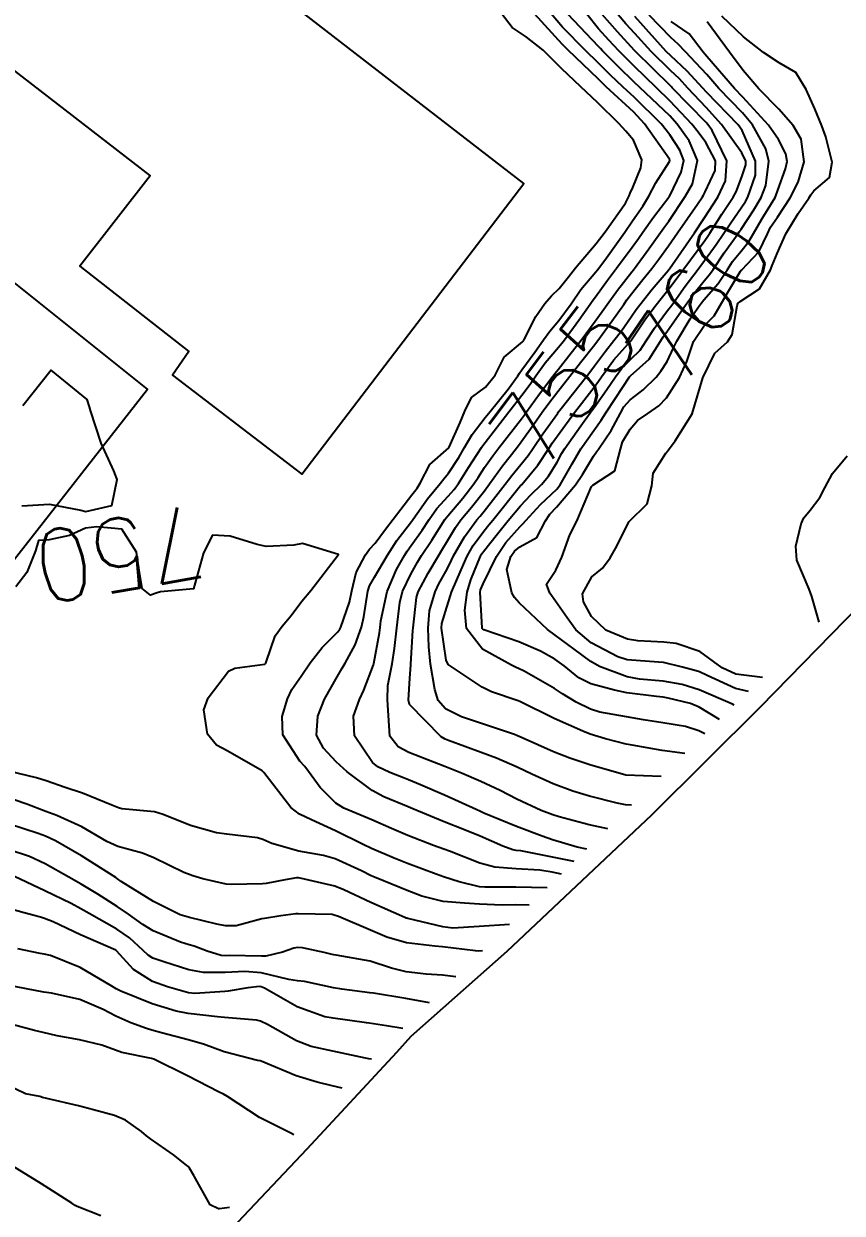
# Model space of a CAD drawing. Header units: metres. Extents: x 307586 to 320046, y 7427249 to 7434250.
# Drawn here: x 315518.9 to 315564.1, y 7432163.5 to 7432229.3 of the extents above; entities that cross this region are included whole.
import ezdxf
from ezdxf.enums import TextEntityAlignment as Align

# ---------------------------------------------------------------- set-up
doc = ezdxf.new("R2010")
doc.units = ezdxf.units.M
doc.header["$MEASUREMENT"] = 0
for name, color, linetype in [('Area', 45, 'Continuous'), ('Cotas', 45, 'Continuous'), ('Curvas de Nivel 1m', 11, 'Continuous'), ('Curvas de Nivel 5m', 15, 'Continuous'), ('Edificações', 30, 'Continuous')]:
    doc.layers.add(name, color=color, linetype=linetype)
doc.styles.add('Style-STANDARD', font='STANDARD.shx')

msp = doc.modelspace()

# ---------------------------------------------------------------- linework, layer by layer
at = {"layer": 'Area'}
msp.add_polyline3d([(315572.084, 7432204.295, 769.413), (315559.605, 7432191.515, 762.672), (315553.598, 7432185.538, 765.842), (315545.597, 7432178.003, 768.071), (315540.298, 7432173.299, 756.292), (315539.515, 7432172.43, 755.854), (315534.553, 7432167.086, 742.573), (315529.141, 7432161.352, 740.003)], dxfattribs=at)
at = {"layer": 'Curvas de Nivel 1m', "flags": 128}
for points, elevation in [([(315548.613, 7432182.28), (315548.109, 7432182.382), (315547.416, 7432182.491), (315546.11, 7432182.561), (315544.945, 7432182.661), (315544.113, 7432182.888), (315542.43, 7432183.546), (315542.121, 7432183.662), (315541.554, 7432183.866), (315540.131, 7432184.417), (315539.228, 7432184.802), (315538.143, 7432185.276), (315536.605, 7432185.925), (315536.156, 7432186.191), (315535.284, 7432187.063), (315534.654, 7432187.953), (315534.445, 7432188.226), (315534.178, 7432188.518), (315533.238, 7432189.97), (315533.185, 7432190.993), (315533.495, 7432191.967), (315533.726, 7432192.467), (315534.235, 7432193.208), (315534.739, 7432193.953), (315535.397, 7432194.802), (315536.269, 7432195.669), (315536.383, 7432195.818), (315536.43, 7432195.928), (315536.918, 7432197.292), (315537.039, 7432197.923), (315537.285, 7432198.938), (315537.793, 7432199.915), (315538.011, 7432200.22), (315538.323, 7432200.553), (315538.907, 7432201.329), (315539.32, 7432201.895), (315540.356, 7432203.225), (315540.644, 7432203.594), (315540.806, 7432203.876), (315541.34, 7432204.909), (315542.392, 7432205.822), (315542.409, 7432205.843), (315542.42, 7432205.86), (315543.026, 7432207.235), (315543.287, 7432207.851), (315543.658, 7432208.61), (315544.426, 7432209.173), (315544.952, 7432209.832), (315545.446, 7432210.827), (315546.461, 7432211.684), (315546.524, 7432211.747), (315546.561, 7432211.809), (315547.199, 7432213.079), (315547.707, 7432213.798), (315548.063, 7432214.221), (315548.496, 7432214.637), (315549.006, 7432215.282), (315549.386, 7432215.777), (315550.526, 7432217.108), (315551.028, 7432217.763), (315552.148, 7432219.345), (315552.35, 7432219.743), (315552.403, 7432219.894), (315552.56, 7432220.205), (315553.008, 7432221.304), (315553.06, 7432221.735), (315552.594, 7432222.821), (315552.177, 7432223.325), (315551.794, 7432223.752), (315550.62, 7432224.887), (315549.671, 7432225.78), (315548.643, 7432226.772), (315547.603, 7432227.801), (315546.66, 7432228.537), (315545.892, 7432229.049), (315545.279, 7432229.831)], 751), ([(315549.313, 7432182.97), (315548.117, 7432183.205), (315546.369, 7432183.558), (315546.121, 7432183.586), (315545.923, 7432183.615), (315545.386, 7432183.821), (315544.131, 7432184.369), (315543.26, 7432184.725), (315542.143, 7432185.168), (315540.414, 7432185.877), (315540.154, 7432185.986), (315538.812, 7432186.553), (315538.163, 7432186.895), (315536.774, 7432187.924), (315536.178, 7432188.485), (315535.484, 7432189.239), (315535.095, 7432189.946), (315535.157, 7432190.998), (315535.528, 7432191.94), (315536.235, 7432193.178), (315536.513, 7432193.654), (315536.679, 7432193.926), (315537.234, 7432194.944), (315537.582, 7432195.917), (315537.711, 7432196.484), (315537.932, 7432197.914), (315538.012, 7432198.197), (315538.301, 7432198.688), (315539.017, 7432199.899), (315539.518, 7432200.699), (315540.341, 7432201.752), (315540.396, 7432201.825), (315540.43, 7432201.879), (315541.221, 7432203.004), (315541.922, 7432203.864), (315542.121, 7432204.108), (315542.372, 7432204.436), (315542.953, 7432205.286), (315543.267, 7432205.851), (315543.678, 7432206.57), (315544.41, 7432207.51), (315544.688, 7432207.836), (315545.673, 7432209.069), (315546.215, 7432209.813), (315546.303, 7432209.943), (315546.438, 7432210.132), (315547.143, 7432211.112), (315547.631, 7432211.798), (315547.982, 7432212.281), (315548.474, 7432212.856), (315549.157, 7432213.78), (315549.693, 7432214.574), (315550.51, 7432215.548), (315550.608, 7432215.662), (315550.675, 7432215.758), (315551.097, 7432216.332), (315552.108, 7432217.746), (315552.539, 7432218.363), (315553.11, 7432219.171), (315553.451, 7432219.731), (315553.833, 7432220.458), (315554.582, 7432221.651), (315554.609, 7432221.694), (315554.612, 7432221.72), (315554.604, 7432221.741), (315554.583, 7432221.772), (315553.2, 7432223.734), (315552.612, 7432224.369), (315551.094, 7432225.763), (315550.857, 7432225.988), (315550.637, 7432226.203), (315548.992, 7432227.787), (315548.656, 7432228.122), (315547.123, 7432229.806)], 752), ([(315550.013, 7432183.65), (315549.478, 7432183.77), (315548.129, 7432184.172), (315547.556, 7432184.371), (315546.139, 7432184.909), (315544.335, 7432185.652), (315544.151, 7432185.729), (315543.901, 7432185.843), (315542.161, 7432186.643), (315540.824, 7432187.216), (315540.169, 7432187.491), (315539.891, 7432187.605), (315539.144, 7432187.895), (315538.475, 7432188.205), (315538.178, 7432188.436), (315537.19, 7432189.92), (315537.132, 7432190.998), (315537.467, 7432191.918), (315537.695, 7432192.448), (315538.242, 7432193.834), (315538.261, 7432193.91), (315538.56, 7432195.615), (315538.599, 7432195.905), (315538.638, 7432196.266), (315538.993, 7432197.899), (315539.514, 7432199.101), (315539.951, 7432199.885), (315540.09, 7432200.109), (315540.321, 7432200.423), (315540.927, 7432201.281), (315541.305, 7432201.87), (315541.739, 7432202.477), (315542.356, 7432203.151), (315542.69, 7432203.526), (315542.93, 7432203.854), (315543.492, 7432204.733), (315544.197, 7432205.842), (315544.274, 7432205.962), (315544.396, 7432206.127), (315545.717, 7432207.82), (315546.422, 7432208.737), (315546.881, 7432209.353), (315547.199, 7432209.802), (315547.721, 7432210.52), (315548.457, 7432211.381), (315548.642, 7432211.605), (315548.783, 7432211.785), (315549.581, 7432212.88), (315550.195, 7432213.764), (315550.316, 7432213.932), (315550.489, 7432214.171), (315551.163, 7432215.094), (315551.652, 7432215.749), (315552.525, 7432216.913), (315552.871, 7432217.395), (315553.11, 7432217.734), (315553.7, 7432218.57), (315554.553, 7432219.681), (315554.576, 7432219.72), (315555.234, 7432221.049), (315555.368, 7432221.708), (315555.146, 7432222.269), (315554.597, 7432223.125), (315554.126, 7432223.725), (315552.625, 7432225.196), (315552.029, 7432225.749), (315551.314, 7432226.434), (315550.646, 7432227.094), (315549.947, 7432227.777), (315548.666, 7432229.058), (315548.05, 7432229.796)], 753), ([(315551.173, 7432184.78), (315550.141, 7432184.995), (315548.496, 7432185.437), (315548.149, 7432185.548), (315547.504, 7432185.796), (315546.159, 7432186.426), (315545.231, 7432186.891), (315544.168, 7432187.394), (315543.103, 7432187.851), (315542.177, 7432188.223), (315541.597, 7432188.448), (315540.184, 7432189.002), (315539.604, 7432189.306), (315539.147, 7432189.896), (315539.061, 7432191.046), (315539.007, 7432191.898), (315539.036, 7432192.703), (315539.268, 7432193.895), (315539.406, 7432194.742), (315539.529, 7432195.891), (315539.687, 7432197.289), (315539.84, 7432197.887), (315540.303, 7432198.853), (315540.673, 7432199.512), (315540.896, 7432199.874), (315541.461, 7432200.733), (315542.179, 7432201.862), (315542.246, 7432201.959), (315542.345, 7432202.07), (315543.163, 7432203.044), (315543.783, 7432203.846), (315544.018, 7432204.194), (315544.376, 7432204.743), (315544.828, 7432205.392), (315545.158, 7432205.829), (315546.409, 7432207.426), (315546.571, 7432207.648), (315546.684, 7432207.807), (315547.407, 7432208.816), (315548.148, 7432209.793), (315548.274, 7432209.952), (315548.438, 7432210.161), (315549.161, 7432211.071), (315549.699, 7432211.771), (315550.473, 7432212.816), (315550.869, 7432213.366), (315551.14, 7432213.753), (315551.707, 7432214.536), (315552.51, 7432215.557), (315552.593, 7432215.658), (315552.654, 7432215.739), (315553.436, 7432216.819), (315554.08, 7432217.725), (315554.271, 7432217.988), (315554.539, 7432218.356), (315555.45, 7432219.707), (315555.852, 7432220.412), (315556.122, 7432221.697), (315555.671, 7432222.782), (315555.012, 7432223.714), (315554.61, 7432224.172), (315552.948, 7432225.737), (315552.636, 7432226.035), (315551.77, 7432226.879), (315550.882, 7432227.767), (315550.771, 7432227.885), (315550.655, 7432228.006), (315548.964, 7432229.787)], 754), ([(315554.123, 7432187.67), (315552.173, 7432187.74), (315550.178, 7432188.316), (315549.082, 7432188.677), (315548.185, 7432189.034), (315546.45, 7432189.807), (315546.195, 7432189.919), (315546.023, 7432189.985), (315544.204, 7432190.598), (315543.09, 7432190.971), (315542.216, 7432191.404), (315541.804, 7432191.864), (315541.618, 7432192.477), (315541.38, 7432193.869), (315541.286, 7432194.841), (315541.25, 7432195.87), (315541.332, 7432196.82), (315541.645, 7432197.866), (315541.854, 7432198.308), (315542.306, 7432199.127), (315542.549, 7432199.619), (315542.662, 7432199.857), (315543.269, 7432200.91), (315543.953, 7432201.844), (315544.13, 7432202.057), (315544.348, 7432202.33), (315545.513, 7432203.823), (315545.883, 7432204.305), (315546.379, 7432204.913), (315546.786, 7432205.407), (315547.06, 7432205.803), (315547.597, 7432206.602), (315548.413, 7432207.75), (315548.441, 7432207.79), (315548.536, 7432207.91), (315549.993, 7432209.767), (315550.187, 7432210.013), (315550.442, 7432210.358), (315551.041, 7432211.168), (315551.511, 7432211.75), (315551.928, 7432212.286), (315552.476, 7432213.067), (315552.751, 7432213.467), (315552.951, 7432213.735), (315553.629, 7432214.596), (315554.512, 7432215.626), (315554.553, 7432215.678), (315554.583, 7432215.719), (315554.747, 7432215.948), (315555.956, 7432217.699), (315556.542, 7432218.568), (315556.984, 7432219.25), (315557.247, 7432219.683), (315557.676, 7432220.569), (315557.745, 7432221.678), (315556.936, 7432223.35), (315556.693, 7432223.689), (315556.604, 7432223.791), (315554.738, 7432225.718), (315554.686, 7432225.772), (315554.634, 7432225.823), (315552.69, 7432227.74), (315552.653, 7432227.775), (315551.711, 7432228.802), (315550.863, 7432229.767)], 756), ([(315555.433, 7432188.94), (315554.187, 7432189.11), (315552.531, 7432189.395), (315552.19, 7432189.464), (315551.051, 7432189.751), (315550.197, 7432190.013), (315549.799, 7432190.165), (315548.209, 7432190.88), (315546.326, 7432191.809), (315546.223, 7432191.854), (315544.747, 7432192.351), (315544.231, 7432192.606), (315542.352, 7432193.859), (315542.246, 7432194.092), (315541.994, 7432195.863), (315542.01, 7432196.128), (315542.285, 7432197.025), (315542.487, 7432197.662), (315542.552, 7432197.857), (315543.073, 7432199.084), (315543.418, 7432199.849), (315543.742, 7432200.426), (315544.334, 7432201.224), (315544.609, 7432201.566), (315544.819, 7432201.833), (315546.362, 7432203.743), (315546.396, 7432203.776), (315546.426, 7432203.809), (315547.318, 7432204.861), (315547.924, 7432205.795), (315548.108, 7432206.081), (315548.4, 7432206.496), (315549.344, 7432207.776), (315550.427, 7432209.185), (315550.671, 7432209.517), (315550.834, 7432209.756), (315551.514, 7432210.683), (315552.449, 7432211.74), (315553.261, 7432212.946), (315553.842, 7432213.726), (315554.128, 7432214.083), (315554.495, 7432214.539), (315555.005, 7432215.213), (315555.371, 7432215.707), (315556.529, 7432217.28), (315556.702, 7432217.518), (315556.813, 7432217.687), (315557.482, 7432218.742), (315558.108, 7432219.674), (315558.262, 7432219.968), (315558.57, 7432220.789), (315558.793, 7432221.454), (315558.795, 7432221.668), (315558.587, 7432222.116), (315557.461, 7432223.681), (315556.617, 7432224.635), (315555.603, 7432225.705), (315555.128, 7432226.203), (315554.642, 7432226.674), (315553.571, 7432227.731), (315552.663, 7432228.714), (315552.172, 7432229.252), (315551.757, 7432229.754)], 757), ([(315556.533, 7432190.02), (315556.201, 7432190.196), (315555.476, 7432190.428), (315554.207, 7432190.642), (315553.142, 7432190.797), (315552.211, 7432190.964), (315550.743, 7432191.227), (315550.217, 7432191.387), (315549.426, 7432191.772), (315548.678, 7432192.234), (315548.23, 7432192.528), (315546.564, 7432193.482), (315546.241, 7432193.641), (315546.125, 7432193.695), (315545.851, 7432193.816), (315544.256, 7432194.706), (315543.366, 7432195.849), (315543.276, 7432196.857), (315543.414, 7432197.849), (315543.609, 7432198.538), (315544.148, 7432199.842), (315544.206, 7432199.95), (315544.317, 7432200.103), (315545.08, 7432201.081), (315545.672, 7432201.82), (315546.351, 7432202.624), (315546.93, 7432203.232), (315547.522, 7432203.798), (315547.91, 7432204.255), (315548.382, 7432205.043), (315548.643, 7432205.532), (315548.797, 7432205.784), (315549.681, 7432207.046), (315550.201, 7432207.763), (315550.416, 7432208.051), (315551.132, 7432209.047), (315551.604, 7432209.748), (315551.957, 7432210.228), (315552.448, 7432210.729), (315552.961, 7432211.229), (315553.3, 7432211.732), (315553.751, 7432212.446), (315554.48, 7432213.413), (315554.708, 7432213.717), (315555.454, 7432214.75), (315556.162, 7432215.695), (315556.518, 7432216.169), (315557.156, 7432217.055), (315557.582, 7432217.68), (315557.963, 7432218.251), (315558.547, 7432219.089), (315558.785, 7432219.434), (315558.905, 7432219.666), (315559.34, 7432220.894), (315559.338, 7432221.662), (315558.6, 7432223.358), (315558.371, 7432223.672), (315556.63, 7432225.471), (315556.43, 7432225.693), (315555.568, 7432226.632), (315554.651, 7432227.483), (315554.403, 7432227.722), (315552.672, 7432229.66)], 758), ([(315557.343, 7432190.82), (315556.22, 7432191.508), (315555.742, 7432191.697), (315554.511, 7432192.001), (315554.226, 7432192.051), (315553.866, 7432192.084), (315552.228, 7432192.284), (315551.547, 7432192.43), (315550.233, 7432192.781), (315549.58, 7432193.113), (315548.766, 7432193.782), (315548.248, 7432194.158), (315547.463, 7432194.59), (315546.262, 7432195.101), (315544.333, 7432195.778), (315544.272, 7432195.808), (315544.246, 7432195.84), (315544.238, 7432195.875), (315544.131, 7432197.842), (315544.155, 7432197.98), (315544.298, 7432198.313), (315545.035, 7432199.829), (315545.551, 7432200.595), (315546.338, 7432201.476), (315546.508, 7432201.641), (315546.648, 7432201.807), (315547.46, 7432202.691), (315548.361, 7432203.549), (315548.554, 7432203.787), (315549.212, 7432204.946), (315549.693, 7432205.771), (315550.403, 7432206.777), (315550.818, 7432207.347), (315551.071, 7432207.753), (315551.599, 7432208.571), (315552.37, 7432209.741), (315552.398, 7432209.776), (315552.434, 7432209.812), (315553.461, 7432210.716), (315554.091, 7432211.724), (315554.229, 7432211.959), (315554.469, 7432212.291), (315555.474, 7432213.705), (315555.898, 7432214.292), (315556.503, 7432215.055), (315556.787, 7432215.409), (315556.986, 7432215.685), (315557.611, 7432216.591), (315558.371, 7432217.672), (315558.437, 7432217.767), (315558.535, 7432217.911), (315559.242, 7432218.967), (315559.639, 7432219.659), (315559.895, 7432220.325), (315560.064, 7432221.655), (315559.901, 7432222.346), (315559.172, 7432223.664), (315558.613, 7432224.337), (315557.312, 7432225.683), (315556.64, 7432226.444), (315556.047, 7432227.099), (315555.472, 7432227.708), (315555.067, 7432228.124), (315554.661, 7432228.489), (315553.459, 7432229.732)], 759), ([(315558.943, 7432192.37), (315558.231, 7432192.522), (315556.67, 7432193.255), (315556.241, 7432193.461), (315556.063, 7432193.515), (315555.298, 7432193.704), (315554.247, 7432193.961), (315553.976, 7432193.994), (315552.249, 7432194.119), (315551.723, 7432194.273), (315550.262, 7432195.061), (315549.42, 7432195.773), (315548.937, 7432196.438), (315548.289, 7432197.354), (315547.969, 7432197.793), (315547.8, 7432198.293), (315548.306, 7432199.063), (315548.643, 7432199.785), (315549.088, 7432201.022), (315549.475, 7432201.773), (315550.283, 7432203.682), (315550.345, 7432203.76), (315551.572, 7432204.551), (315551.869, 7432205.745), (315551.988, 7432206.153), (315552.404, 7432206.865), (315552.812, 7432207.332), (315553.388, 7432207.73), (315553.998, 7432208.143), (315554.422, 7432208.59), (315555.142, 7432209.709), (315555.546, 7432210.604), (315555.914, 7432211.698), (315556.472, 7432212.55), (315557.05, 7432213.111), (315557.381, 7432213.681), (315557.787, 7432214.383), (315558.512, 7432215.587), (315558.544, 7432215.638), (315558.581, 7432215.669), (315559.521, 7432216.662), (315559.989, 7432217.655), (315560.165, 7432218.025), (315560.542, 7432218.573), (315561.252, 7432219.64), (315561.698, 7432220.501), (315562.013, 7432221.629), (315561.848, 7432222.883), (315561.415, 7432223.638), (315560.616, 7432224.545), (315559.521, 7432225.661), (315558.643, 7432226.681), (315557.897, 7432227.678), (315556.67, 7432229.366)], 761), ([(315559.713, 7432193.13), (315558.239, 7432193.317), (315557.489, 7432193.678), (315556.256, 7432194.578), (315554.958, 7432195.014), (315554.264, 7432195.095), (315552.828, 7432195.171), (315552.266, 7432195.255), (315551.061, 7432195.752), (315550.28, 7432196.514), (315549.843, 7432197.322), (315549.775, 7432197.768), (315550.302, 7432198.694), (315550.876, 7432199.186), (315551.313, 7432199.75), (315551.673, 7432200.396), (315552.343, 7432201.74), (315553.357, 7432202.726), (315553.609, 7432203.728), (315553.676, 7432204.424), (315554.39, 7432205.541), (315554.475, 7432205.635), (315554.529, 7432205.718), (315554.904, 7432206.218), (315555.837, 7432207.699), (315556.433, 7432209.69), (315557.088, 7432211.049), (315557.782, 7432211.677), (315558.047, 7432212.094), (315558.315, 7432213.672), (315558.363, 7432213.793), (315558.487, 7432213.917), (315559.547, 7432214.604), (315560.165, 7432215.653), (315560.262, 7432215.906), (315560.522, 7432216.571), (315561.004, 7432217.643), (315561.684, 7432218.772), (315562.279, 7432219.624), (315562.383, 7432219.795), (315562.559, 7432220.033), (315563.423, 7432220.759), (315563.57, 7432221.61), (315563.21, 7432223.001), (315563.005, 7432223.616), (315562.617, 7432224.559), (315562.136, 7432225.627), (315561.562, 7432226.556), (315560.647, 7432227.101), (315559.772, 7432227.659), (315558.662, 7432228.534), (315557.468, 7432229.682)], 762), ([(315562.853, 7432196.19), (315562.452, 7432197.618), (315562.297, 7432198.02), (315561.615, 7432199.627), (315561.56, 7432200.392), (315561.864, 7432201.625), (315562.008, 7432201.962), (315562.351, 7432202.391), (315562.887, 7432203.085), (315563.163, 7432203.612), (315563.577, 7432204.406), (315564.39, 7432205.392)], 763), ([(315546.843, 7432180.56), (315546.084, 7432180.572), (315545.335, 7432180.57), (315544.085, 7432180.614), (315543.262, 7432180.671), (315542.087, 7432180.767), (315540.906, 7432181.057), (315540.095, 7432181.365), (315538.781, 7432181.9), (315538.298, 7432182.1), (315538.106, 7432182.188), (315537.567, 7432182.457), (315536.115, 7432183.13), (315535.479, 7432183.302), (315534.119, 7432183.537), (315532.626, 7432183.975), (315532.126, 7432184.188), (315531.837, 7432184.273), (315530.13, 7432184.478), (315529.576, 7432184.563), (315528.137, 7432184.966), (315526.622, 7432185.569), (315526.148, 7432185.709), (315524.337, 7432185.891), (315524.151, 7432185.932), (315523.788, 7432186.084), (315522.159, 7432186.749), (315521.203, 7432187.069), (315520.166, 7432187.43), (315519.633, 7432187.593), (315518.171, 7432187.941)], 749), ([(315545.743, 7432179.49), (315544.068, 7432179.391), (315542.623, 7432179.299), (315542.068, 7432179.357), (315540.127, 7432179.824), (315540.073, 7432179.84), (315540.039, 7432179.847), (315539.967, 7432179.882), (315538.085, 7432180.715), (315536.605, 7432181.416), (315536.098, 7432181.609), (315534.675, 7432181.951), (315534.191, 7432182.046), (315534.104, 7432182.064), (315533.99, 7432182.075), (315533.362, 7432181.967), (315532.313, 7432181.765), (315532.099, 7432181.746), (315530.385, 7432181.711), (315530.099, 7432181.727), (315528.812, 7432182.019), (315528.254, 7432182.178), (315528.105, 7432182.228), (315527.771, 7432182.369), (315526.114, 7432183.179), (315525.483, 7432183.426), (315524.12, 7432183.808), (315523.515, 7432184.086), (315522.135, 7432184.885), (315520.745, 7432185.513), (315520.147, 7432185.745), (315519.094, 7432186.136), (315518.39, 7432186.381)], 748), ([(315544.263, 7432178.04), (315544.055, 7432178.029), (315543.865, 7432178.032), (315542.057, 7432178.259), (315541.617, 7432178.305), (315540.059, 7432178.473), (315538.966, 7432178.8), (315538.066, 7432179.184), (315536.305, 7432179.928), (315536.074, 7432180.017), (315535.963, 7432180.043), (315534.075, 7432180.089), (315533.955, 7432180.081), (315533.129, 7432179.969), (315532.217, 7432179.833), (315532.071, 7432179.799), (315530.65, 7432179.412), (315530.067, 7432179.411), (315529.578, 7432179.518), (315528.071, 7432179.878), (315527.555, 7432180.035), (315526.084, 7432180.761), (315524.31, 7432181.867), (315524.102, 7432182.015), (315524.004, 7432182.081), (315522.115, 7432183.283), (315520.684, 7432184.114), (315520.127, 7432184.379), (315519.727, 7432184.528), (315518.136, 7432185.041)], 747), ([(315542.783, 7432176.6), (315542.041, 7432176.692), (315541.153, 7432176.758), (315540.043, 7432176.887), (315539.238, 7432177.085), (315538.048, 7432177.464), (315536.175, 7432177.805), (315536.052, 7432177.822), (315535.961, 7432177.84), (315535.519, 7432177.938), (315534.31, 7432178.211), (315534.056, 7432178.229), (315533.829, 7432178.188), (315533.214, 7432177.968), (315532.291, 7432177.737), (315532.05, 7432177.735), (315530.275, 7432177.774), (315530.051, 7432177.768), (315529.827, 7432177.779), (315529.06, 7432178.015), (315528.326, 7432178.296), (315528.056, 7432178.379), (315527.57, 7432178.523), (315526.064, 7432179.14), (315525.502, 7432179.493), (315524.706, 7432180.071), (315524.079, 7432180.491), (315523.015, 7432181.165), (315522.097, 7432181.713), (315521.418, 7432182.107), (315520.11, 7432182.85), (315519.24, 7432183.259), (315518.118, 7432183.625)], 746), ([(315539.863, 7432173.74), (315538.947, 7432173.896), (315538.005, 7432174.042), (315537.855, 7432174.061), (315536.009, 7432174.316), (315535.546, 7432174.401), (315534.018, 7432174.943), (315532.22, 7432175.978), (315532.034, 7432176.057), (315531.95, 7432176.064), (315531.3, 7432175.987), (315530.216, 7432175.813), (315530.03, 7432175.795), (315528.363, 7432175.69), (315528.028, 7432175.725), (315526.868, 7432176.042), (315526.036, 7432176.34), (315524.976, 7432177), (315524.053, 7432178.041), (315524.009, 7432178.08), (315522.061, 7432178.93), (315520.541, 7432179.643), (315520.07, 7432179.83), (315519.841, 7432179.894), (315518.94, 7432180.137), (315518.076, 7432180.38)], 744), ([(315538.123, 7432172.05), (315537.985, 7432172.071), (315537.791, 7432172.105), (315535.989, 7432172.495), (315534.803, 7432172.76), (315533.994, 7432173.059), (315532.383, 7432173.976), (315532.006, 7432174.161), (315531.781, 7432174.208), (315530.008, 7432174.353), (315529.629, 7432174.385), (315528.011, 7432174.568), (315527.349, 7432174.701), (315526.019, 7432175.109), (315524.286, 7432175.819), (315524.031, 7432175.94), (315523.79, 7432176.082), (315522.043, 7432177.121), (315520.391, 7432177.775), (315520.05, 7432177.849), (315519.822, 7432177.895), (315518.589, 7432178.142)], 743), ([(315536.503, 7432170.46), (315535.963, 7432170.586), (315535.13, 7432170.778), (315533.97, 7432171.127), (315532.026, 7432171.936), (315531.983, 7432171.954), (315531.831, 7432171.982), (315529.988, 7432172.464), (315528.849, 7432172.875), (315527.994, 7432173.131), (315526.531, 7432173.512), (315525.999, 7432173.659), (315525.697, 7432173.751), (315524.839, 7432174.067), (315524.008, 7432174.433), (315523.306, 7432174.795), (315522.022, 7432175.357), (315520.451, 7432175.692), (315520.028, 7432175.759), (315518.033, 7432176.15)], 742), ([(315533.843, 7432167.87), (315533.668, 7432167.963), (315531.941, 7432168.838), (315530.173, 7432169.998), (315529.955, 7432170.122), (315529.722, 7432170.238), (315527.969, 7432171.135), (315526.115, 7432172.049), (315525.983, 7432172.089), (315524.339, 7432172.427), (315523.988, 7432172.544), (315523.243, 7432172.835), (315521.993, 7432173.116), (315520.769, 7432173.339), (315519.997, 7432173.524), (315519.516, 7432173.646), (315518.002, 7432174.041)], 741), ([(315523.183, 7432163.394), (315521.881, 7432163.908), (315521.758, 7432163.978), (315521.57, 7432164.103), (315519.899, 7432165.172), (315518.315, 7432166.144)], 739)]:
    msp.add_lwpolyline(points, dxfattribs=dict(at, elevation=elevation))
at = {"layer": 'Curvas de Nivel 5m', "flags": 128}
for points, elevation in [([(315552.493, 7432186.08), (315552.157, 7432186.111), (315551.702, 7432186.201), (315550.161, 7432186.578), (315549.248, 7432186.858), (315548.168, 7432187.269), (315546.983, 7432187.802), (315546.177, 7432188.186), (315545.03, 7432188.676), (315544.184, 7432188.991), (315542.385, 7432189.664), (315542.192, 7432189.737), (315541.966, 7432189.862), (315540.219, 7432191.641), (315540.166, 7432191.881), (315540.235, 7432193.11), (315540.301, 7432193.821), (315540.305, 7432193.879), (315540.412, 7432195.737), (315540.425, 7432195.878), (315540.611, 7432197.555), (315540.708, 7432197.876), (315541.264, 7432198.91), (315541.82, 7432199.865), (315542.01, 7432200.171), (315542.325, 7432200.697), (315542.761, 7432201.431), (315543.065, 7432201.853), (315543.646, 7432202.551), (315544.359, 7432203.444), (315544.65, 7432203.836), (315545.368, 7432204.835), (315546.133, 7432205.814), (315546.396, 7432206.154), (315547.085, 7432207.125), (315547.56, 7432207.799), (315547.919, 7432208.294), (315548.424, 7432208.946), (315549.08, 7432209.78), (315549.676, 7432210.54), (315550.46, 7432211.541), (315550.555, 7432211.665), (315550.627, 7432211.758), (315551.398, 7432212.826), (315552.054, 7432213.744), (315552.235, 7432213.994), (315552.492, 7432214.33), (315553.115, 7432215.123), (315553.607, 7432215.729), (315553.999, 7432216.244), (315554.526, 7432216.981), (315555.033, 7432217.712), (315556.139, 7432219.286), (315556.414, 7432219.692), (315556.467, 7432219.779), (315556.557, 7432219.963), (315557.104, 7432221.156), (315557.127, 7432221.685), (315556.593, 7432222.686), (315556.167, 7432223.265), (315555.822, 7432223.702), (315554.622, 7432224.98), (315553.854, 7432225.728), (315552.645, 7432226.902), (315552.22, 7432227.318), (315551.791, 7432227.753), (315551.24, 7432228.343), (315550.665, 7432228.966), (315550.014, 7432229.777)], 755), ([(315558.163, 7432191.61), (315558.057, 7432191.672), (315556.231, 7432192.463), (315555.287, 7432192.758), (315554.235, 7432192.943), (315552.921, 7432193.049), (315552.237, 7432193.174), (315550.709, 7432193.755), (315550.247, 7432194.023), (315549.328, 7432194.703), (315548.268, 7432195.476), (315547.842, 7432195.794), (315546.287, 7432197.256), (315546.026, 7432197.55), (315545.873, 7432197.816), (315545.598, 7432199.113), (315545.819, 7432199.817), (315546.015, 7432200.117), (315546.321, 7432200.358), (315547.251, 7432200.879), (315547.736, 7432201.796), (315547.976, 7432202.164), (315548.35, 7432202.542), (315549.4, 7432203.774), (315549.783, 7432204.357), (315550.387, 7432205.369), (315550.547, 7432205.602), (315550.659, 7432205.757), (315551.362, 7432206.792), (315551.875, 7432207.745), (315552.071, 7432208.088), (315552.42, 7432208.478), (315553.126, 7432209.033), (315553.85, 7432209.726), (315554.107, 7432210.054), (315554.446, 7432210.589), (315554.813, 7432211.359), (315554.984, 7432211.712), (315555.726, 7432212.952), (315556.239, 7432213.694), (315556.342, 7432213.836), (315556.488, 7432214.008), (315557.272, 7432214.912), (315557.782, 7432215.677), (315558.069, 7432216.123), (315558.523, 7432216.682), (315558.971, 7432217.223), (315559.225, 7432217.663), (315559.702, 7432218.497), (315560.421, 7432219.651), (315560.462, 7432219.743), (315560.559, 7432220.069), (315560.981, 7432221.239), (315561.084, 7432221.642), (315561.01, 7432222.067), (315560.595, 7432222.866), (315560.046, 7432223.656), (315558.626, 7432225.192), (315558.167, 7432225.675), (315556.651, 7432227.45), (315556.535, 7432227.575), (315556.443, 7432227.693), (315555.664, 7432228.706), (315554.669, 7432229.378)], 760), ([(315518.824, 7432202.619), (315520.349, 7432202.718), (315522.071, 7432202.378), (315522.345, 7432202.303), (315523.786, 7432202.648), (315524.073, 7432204.083), (315523.897, 7432204.558), (315523.199, 7432206.092), (315522.611, 7432207.898), (315522.56, 7432208.099), (315522.417, 7432208.495), (315520.433, 7432210.12), (315518.863, 7432208.143)], 750), ([(315547.823, 7432181.52), (315546.099, 7432181.552), (315544.381, 7432181.554), (315544.099, 7432181.581), (315542.968, 7432181.851), (315542.106, 7432182.132), (315541.689, 7432182.282), (315540.113, 7432182.87), (315539.385, 7432183.16), (315538.121, 7432183.699), (315537.661, 7432183.915), (315536.134, 7432184.67), (315534.818, 7432185.275), (315534.147, 7432185.585), (315533.68, 7432185.965), (315532.172, 7432187.897), (315532.095, 7432187.981), (315530.184, 7432189.078), (315529.569, 7432189.392), (315529.074, 7432190.017), (315528.876, 7432191.357), (315529.099, 7432192.017), (315530.238, 7432193.485), (315530.582, 7432193.654), (315532.242, 7432193.882), (315532.29, 7432193.932), (315532.305, 7432193.979), (315532.806, 7432195.434), (315533.185, 7432195.971), (315533.682, 7432196.563), (315534.287, 7432197.36), (315534.778, 7432197.953), (315536.313, 7432199.93), (315534.322, 7432200.549), (315533.842, 7432200.443), (315532.319, 7432200.381), (315531.822, 7432200.484), (315530.327, 7432200.945), (315529.349, 7432200.993), (315528.856, 7432200.022), (315528.293, 7432198.03), (315526.473, 7432197.866), (315526.291, 7432197.817), (315525.928, 7432197.694), (315525.462, 7432198.062), (315525.303, 7432199.065), (315525.148, 7432200.067), (315524.332, 7432201.331), (315522.96, 7432201.467), (315522.332, 7432201.386), (315521.446, 7432200.989), (315520.322, 7432200.735), (315519.739, 7432200.711), (315519.577, 7432200.131), (315519.097, 7432198.934), (315518.487, 7432198.147)], 750), ([(315541.323, 7432175.17), (315540.026, 7432175.401), (315538.242, 7432175.695), (315538.03, 7432175.722), (315536.497, 7432175.925), (315536.034, 7432176.002), (315534.428, 7432176.346), (315534.037, 7432176.379), (315533.557, 7432176.446), (315532.041, 7432176.814), (315531.131, 7432176.901), (315530.041, 7432176.834), (315528.858, 7432176.834), (315528.043, 7432176.99), (315526.667, 7432177.423), (315526.049, 7432177.633), (315525.788, 7432177.791), (315525.515, 7432178.058), (315524.754, 7432178.764), (315524.064, 7432179.234), (315522.539, 7432180.095), (315522.077, 7432180.362), (315521.533, 7432180.653), (315520.092, 7432181.362), (315518.407, 7432182.145)], 745), ([(315530.283, 7432163.86), (315529.734, 7432163.783), (315529.671, 7432163.793), (315529.21, 7432164.01), (315528.31, 7432165.62), (315528.077, 7432166.028), (315528.004, 7432166.118), (315527.915, 7432166.206), (315527.193, 7432166.764), (315525.929, 7432167.656), (315525.703, 7432167.825), (315525.417, 7432168.058), (315524.543, 7432168.675), (315523.941, 7432168.937), (315522.776, 7432169.26), (315521.947, 7432169.47), (315520.195, 7432169.873), (315519.951, 7432169.942), (315519.812, 7432169.983), (315519.026, 7432170.134), (315517.961, 7432170.658)], 740)]:
    msp.add_lwpolyline(points, dxfattribs=dict(at, elevation=elevation))
at = {"layer": 'Edificações'}
msp.add_lwpolyline([(315473.979, 7432231.403), (315471.982, 7432228.72), (315469.985, 7432228.789), (315468.332, 7432230.165), (315465.233, 7432226.52), (315505.263, 7432194.068), (315506.434, 7432195.719), (315512.287, 7432190.767), (315514.629, 7432193.655), (315501.958, 7432203.972), (315502.329, 7432204.411), (315482.042, 7432220.648), (315485.296, 7432225.074), (315518.002, 7432199.158), (315525.761, 7432209.068), (315500.895, 7432228.953), (315506.227, 7432236.076), (315525.905, 7432220.857), (315522.021, 7432215.857), (315528.045, 7432211.155), (315527.145, 7432209.841), (315534.277, 7432204.377), (315546.532, 7432220.421), (315506.021, 7432251.748)], dxfattribs=at)

# ---------------------------------------------------------------- texts
at = {"layer": 'Cotas', "style": 'Style-STANDARD'}
for s, rotation, p in [('760', 55.40363, (315556.206, 7432213.954, 760)), ('755', 52.96414, (315548.758, 7432209.305, 755)), ('750', 190.02367, (315524.202, 7432199.934, 750))]:
    msp.add_text(s, height=4, rotation=rotation, dxfattribs=at).set_placement(p, align=Align.MIDDLE_CENTER)

doc.saveas('drawing.dxf')
